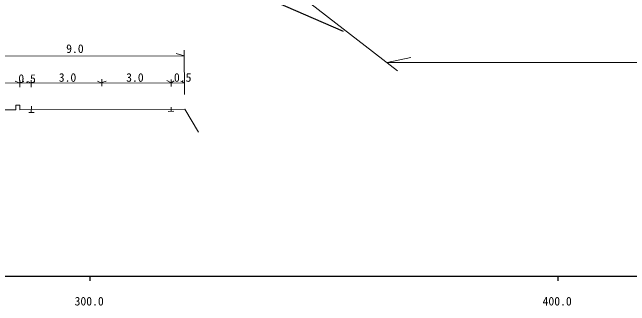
# Model space of a CAD drawing. Units: millimetres, scale not verified. Extents: x 40000 to 680000, y 20000 to 380000.
# Drawn here: x 351427 to 483333, y 198715 to 261319 of the extents above; entities that cross this region are included whole.
import ezdxf
from ezdxf.enums import TextEntityAlignment as Align

# ---------------------------------------------------------------- set-up
doc = ezdxf.new("R2010")
doc.units = ezdxf.units.MM
doc.header["$LTSCALE"] = 1000
for name, color, linetype, lineweight in [('M-BGD', 7, 'Continuous', 25), ('M-STR-HTXT', 7, 'Continuous', 13), ('M-TTL-BAND', 7, 'Continuous', 25)]:
    doc.layers.add(name, color=color, linetype=linetype, lineweight=lineweight)
doc.styles.add('ＭＳ ゴシック', font='')
doc.styles.get('ＭＳ ゴシック').set_extended_font_data('MS Gothic')

msp = doc.modelspace()

# ---------------------------------------------------------------- linework, layer by layer
at = {"layer": 'M-BGD'}
msp.add_line((385330, 273395), (422088, 257272), dxfattribs=at)
at = {"layer": 'M-STR-HTXT'}
for p, q in [((393838, 279627), (433756, 248860)), ((342817, 251957), (388161, 252073)), ((388161, 252073), (386442, 252558)), ((388158, 253248), (388178, 243821)), ((431504, 250596), (436596, 251700)), ((431504, 250596), (567070, 250596)), ((353053, 246858), (353053, 245340)), ((355419, 246858), (355419, 245340)), ((370546, 247075), (370546, 245557)), ((385397, 246269), (384431, 246760)), ((385397, 247016), (385397, 245498)), ((385397, 246269), (386009, 246720)), ((342817, 246159), (388173, 246276)), ((353053, 246185), (352007, 246642)), ((353053, 246185), (353861, 246563)), ((355419, 246191), (354729, 246563)), ((355419, 246191), (356267, 246523)), ((370546, 246230), (369600, 246642)), ((370546, 246316), (371454, 246642)), ((388173, 246276), (387429, 246642)), ((352165, 241514), (352146, 240542)), ((352165, 241514), (353033, 241474)), ((353033, 241474), (352993, 240544)), ((341647, 240515), (352146, 240542)), ((352993, 240544), (388309, 240635)), ((355518, 241277), (355479, 240015)), ((384746, 240173), (385969, 240212)), ((385338, 241080), (385338, 240133)), ((391215, 235715), (388309, 240635)), ((354966, 239936), (356110, 239936))]:
    msp.add_line(p, q, dxfattribs=at)
at = {"layer": 'M-TTL-BAND'}
for p, q in [((40000, 205000), (579000, 205000)), ((368000, 205000), (368000, 204000)), ((468000, 205000), (468000, 204000))]:
    msp.add_line(p, q, dxfattribs=at)

# ---------------------------------------------------------------- texts
at = {"layer": 'M-STR-HTXT', "style": 'ＭＳ ゴシック'}
for s, p in [('9.0', (364791, 252106)), ('0.5', (354575, 245716)), ('3.0', (363214, 245953)), ('3.0', (377611, 245953)), ('0.5', (387827, 245953))]:
    msp.add_text(s, height=1833, rotation=359.936, dxfattribs=at).set_placement(p, align=Align.BOTTOM_CENTER)
at = {"layer": 'M-TTL-BAND', "style": 'ＭＳ ゴシック'}
for s, p in [('300.0', (367844, 198195)), ('400.0', (467844, 198195))]:
    msp.add_text(s, height=1833, dxfattribs=at).set_placement(p, align=Align.BOTTOM_CENTER)

doc.saveas('drawing.dxf')
